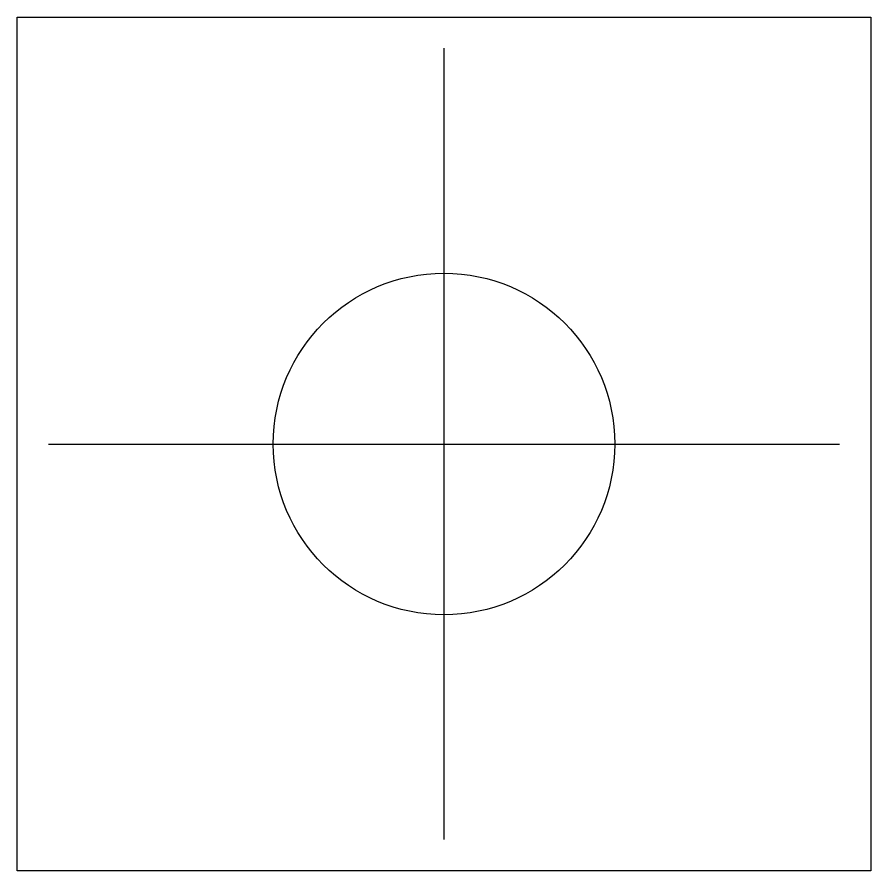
# Model space of a CAD drawing. Header units: inches. Extents: x 7.5 to 50, y 15.4 to 40.2.
# Drawn here: x 31.961 to 32.461, y 22.293 to 22.793 of the extents above; entities that cross this region are included whole.
import ezdxf

# ---------------------------------------------------------------- set-up
doc = ezdxf.new("R2010")
doc.units = ezdxf.units.IN
doc.header["$MEASUREMENT"] = 0
doc.layers.add('02', color=2, linetype='Continuous')

msp = doc.modelspace()

# ---------------------------------------------------------------- linework, layer by layer
at = {"layer": '02'}
for p, q in [((31.96099, 22.79338), (32.46099, 22.79338)), ((31.96099, 22.29338), (31.96099, 22.79338)), ((32.46099, 22.79338), (32.46099, 22.29338)), ((32.21099, 22.77508), (32.21099, 22.31169)), ((31.9793, 22.54338), (32.44268, 22.54338)), ((32.46099, 22.29338), (31.96099, 22.29338))]:
    msp.add_line(p, q, dxfattribs=at)
msp.add_circle((32.21099, 22.54338), 0.1, dxfattribs=at)

doc.saveas('drawing.dxf')
